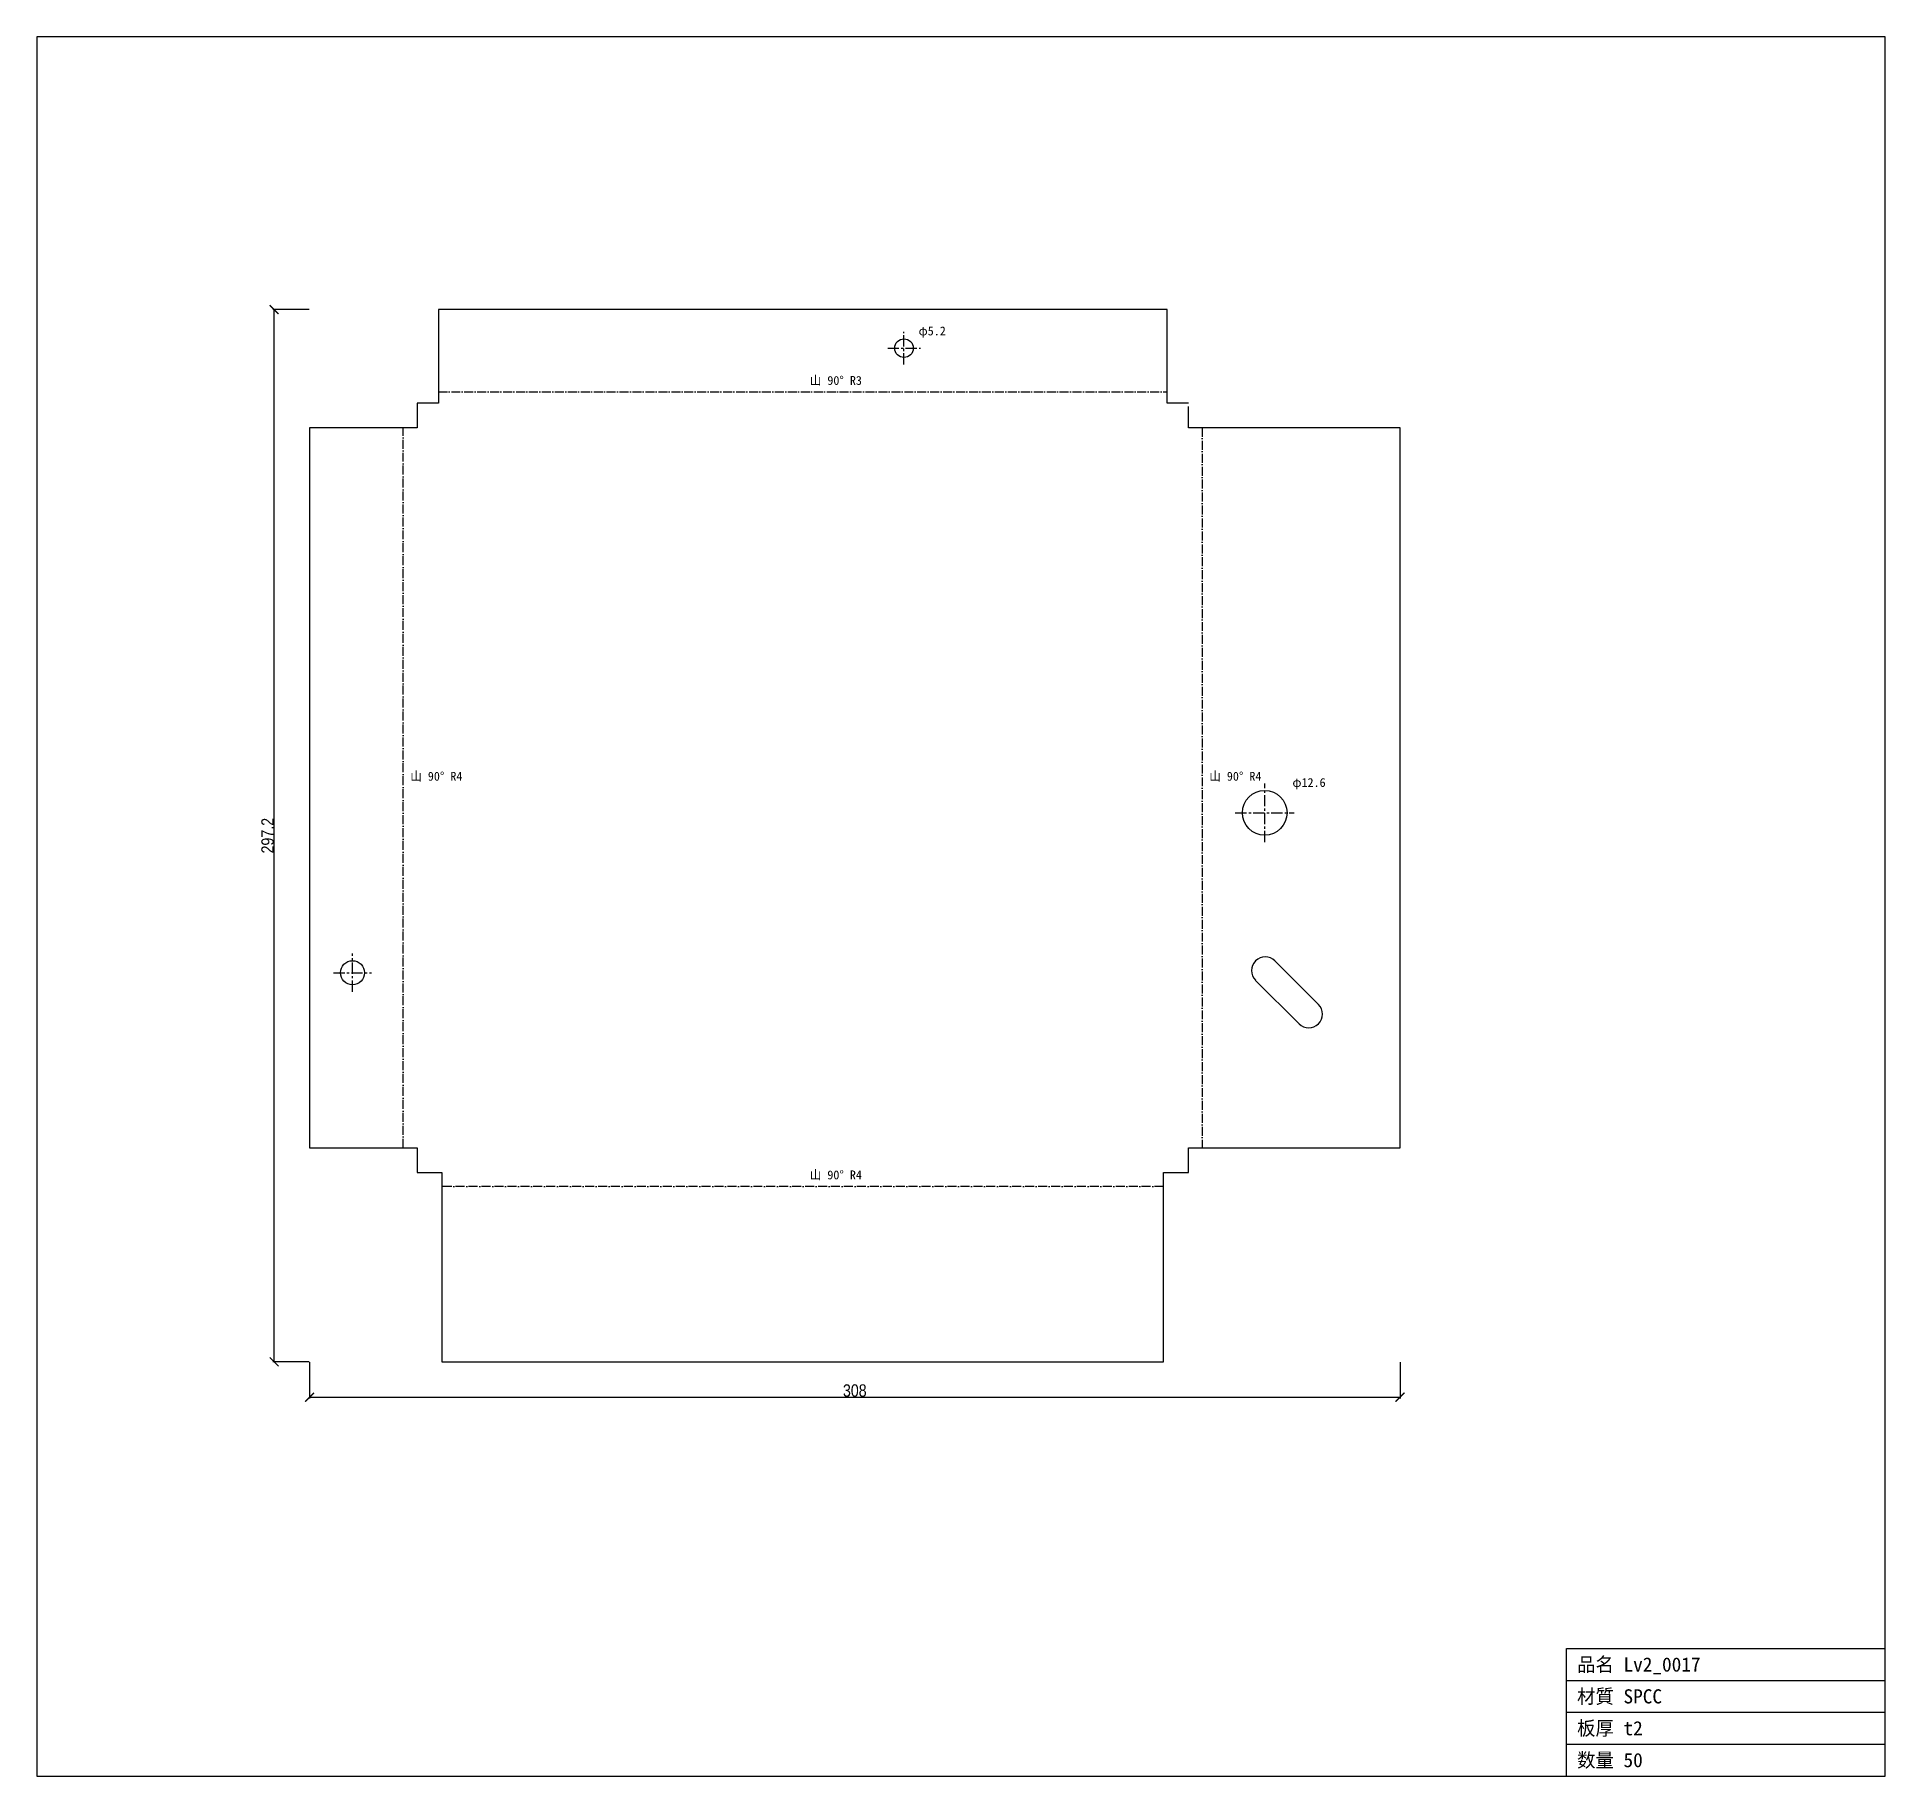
# Model space of a CAD drawing. Header units: millimetres. Extents: x -107 to 415, y -170 to 321.
import ezdxf

# ---------------------------------------------------------------- set-up
doc = ezdxf.new("R2010")
doc.units = ezdxf.units.MM
doc.linetypes.add('CENTER', pattern=[5.08, 3.175, -0.635, 0.635, -0.635])
doc.linetypes.add('DASHDOT', pattern=[3.556, 2.54, -0.508, 0, -0.508])
for name, color, linetype in [('中心線', 7, 'Continuous'), ('図枠', 7, 'Continuous'), ('外形', 7, 'Continuous'), ('寸法', 7, 'Continuous'), ('文字', 7, 'Continuous'), ('曲げ線', 7, 'Continuous')]:
    doc.layers.add(name, color=color, linetype=linetype)
doc.styles.add('OpenSansCondensed-Light', font='OpenSansCondensed-Light.ttf')
doc.dimstyles.new('EZDXF', dxfattribs={"dimtxt": 0.25, "dimasz": 0.175, "dimexe": 0.375, "dimexo": 0.125, "dimgap": 0.1, "dimtad": 1, "dimlfac": 100, "dimzin": 12, "dimdsep": 46, "dimtxsty": 'OpenSansCondensed-Light', "dimblk": 'ARCHTICK', "dimcen": 2.5, "dimazin": 3, "dimtfac": 0.5, "dimtmove": 2, "dimatfit": 3})

# ---------------------------------------------------------------- blocks, each defined once
blk = doc.blocks.new('_ARCHTICK')
at = {"color": 0, "linetype": 'BYBLOCK', "const_width": 0.15}
blk.add_lwpolyline([(-0.5, -0.5), (0.5, 0.5)], dxfattribs=at)

msp = doc.modelspace()

# ---------------------------------------------------------------- linework, layer by layer
at = {"layer": '中心線', "color": 1, "linetype": 'CENTER'}
for p, q in [((137.52, 228.21), (137.52, 237.44)), ((132.91, 232.82), (142.14, 232.82)), ((239.42, 93.28), (239.42, 109.9)), ((231.11, 101.59), (247.73, 101.59)), ((-18.26, 51.03), (-18.26, 61.82)), ((-23.65, 56.42), (-12.86, 56.42))]:
    msp.add_line(p, q, dxfattribs=at)
at = {"layer": '図枠'}
for p, q in [((414.64, 320.72), (-107.39, 320.72)), ((-107.39, 320.72), (-107.39, -170.46)), ((414.64, -170.46), (414.64, 320.72)), ((324.64, -170.46), (324.64, -134.46)), ((324.64, -134.46), (414.64, -134.46)), ((324.64, -143.46), (414.64, -143.46)), ((324.64, -152.46), (414.64, -152.46)), ((324.64, -161.46), (414.64, -161.46)), ((-107.39, -170.46), (414.64, -170.46))]:
    msp.add_line(p, q, dxfattribs=at)
at = {"layer": '外形'}
for p, q in [((211.84, 243.71), (6, 243.71)), ((6, 243.71), (6, 217.32)), ((211.84, 217.32), (211.84, 243.71)), ((6, 217.32), (0, 217.32)), ((0, 217.32), (0, 210.32)), ((217.84, 217.32), (211.84, 217.32)), ((217.84, 210.32), (217.84, 216.34)), ((0, 210.32), (-30.39, 210.32)), ((-30.39, 210.32), (-30.39, 7)), ((277.63, 210.32), (217.84, 210.32)), ((277.63, 7), (277.63, 210.32)), ((242.31, 59.77), (254.6, 47.48)), ((249.1, 41.98), (236.81, 54.27)), ((-30.39, 7), (0, 7)), ((0, 7), (0, 0)), ((217.84, 0), (217.84, 7)), ((217.84, 7), (277.63, 7)), ((0, 0), (7, 0)), ((7, 0), (7, -53.46)), ((210.84, -53.46), (210.84, 0)), ((210.84, 0), (217.84, 0)), ((7, -53.46), (210.84, -53.46))]:
    msp.add_line(p, q, dxfattribs=at)
for centre, radius in [((137.52, 232.82), 2.62), ((239.42, 101.59), 6.31), ((-18.26, 56.42), 3.4)]:
    msp.add_circle(centre, radius, dxfattribs=at)
for centre, start, end in [((239.56, 57.02), 45, -135), ((251.85, 44.73), -135, 45)]:
    msp.add_arc(centre, 3.88, start, end, dxfattribs=at)
at = {"layer": '曲げ線', "color": 1, "linetype": 'DASHDOT'}
for p, q in [((6, 220.46), (211.84, 220.46)), ((-3.93, 7), (-3.93, 210.32)), ((221.77, 210.32), (221.77, 7)), ((210.84, -3.93), (7, -3.93))]:
    msp.add_line(p, q, dxfattribs=at)

# ---------------------------------------------------------------- texts
at = {"layer": '文字'}
for s, height, p in [('φ5.2', 2.5, (141.64, 236.44)), ('山 90° R3', 2.5, (110.92, 222.46)), ('山 90° R4', 2.5, (-1.93, 110.66)), ('山 90° R4', 2.5, (223.77, 110.66)), ('φ12.6', 2.5, (247.23, 108.9)), ('山 90° R4', 2.5, (110.92, -1.93)), ('品名 Lv2_0017', 4, (327.64, -140.96)), ('材質 SPCC', 4, (327.64, -149.96)), ('板厚 t2', 4, (327.64, -158.96)), ('数量 50', 4, (327.64, -167.96))]:
    msp.add_text(s, height=height, dxfattribs=at).set_placement(p)

# ---------------------------------------------------------------- dimensions: what is measured, and where the dimension line sits
at = {"layer": '寸法'}
msp.add_linear_dim(base=(-40.39, -53.46), p1=(-30.39, -53.46), p2=(-30.39, 243.71), angle=90, dimstyle='EZDXF', override={"dimtxt": 3.5, "dimasz": 2.5, "dimdec": 1, "dimlfac": 1}, dxfattribs=at).render()
msp.add_linear_dim(base=(-30.39, -63.46), p1=(-30.39, -53.46), p2=(277.63, -53.46), dimstyle='EZDXF', override={"dimtxt": 3.5, "dimasz": 2.5, "dimdec": 1, "dimlfac": 1}, dxfattribs=at).render()

doc.saveas('drawing.dxf')
